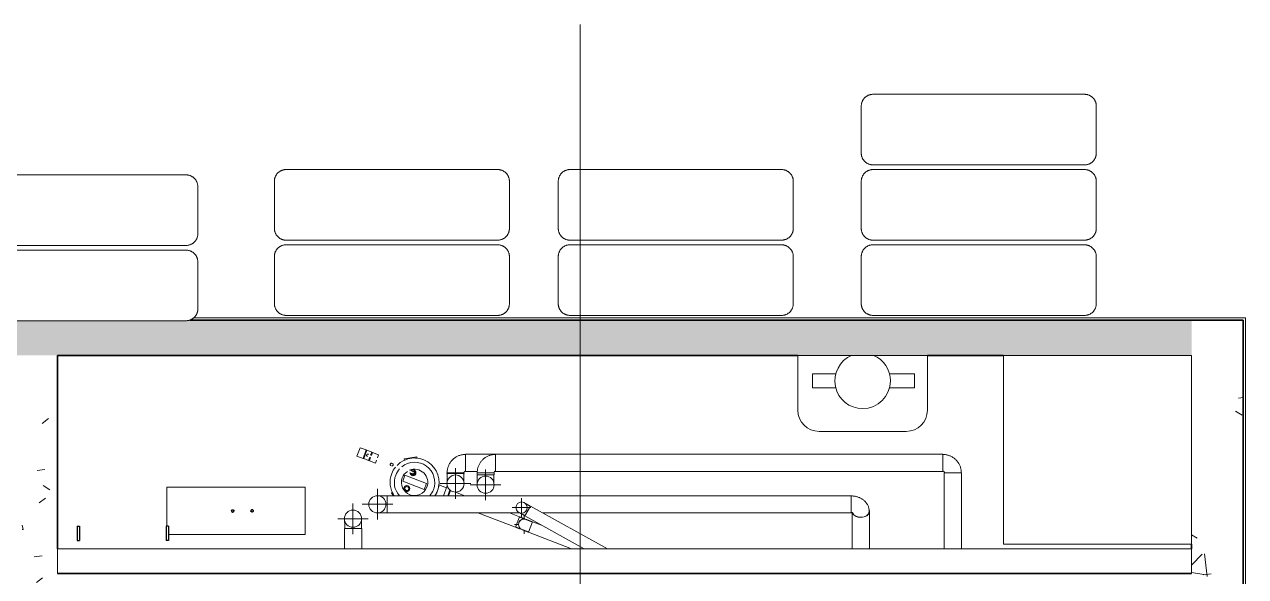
# Model space of a CAD drawing. Header units: metres. Extents: x -3 to 175, y -5 to 18.
# Drawn here: x 43.63 to 48.83, y 12.21 to 14.56 of the extents above; entities that cross this region are included whole.
import ezdxf

# ---------------------------------------------------------------- set-up
doc = ezdxf.new("R2010")
doc.units = ezdxf.units.M
for name, color, linetype, lineweight in [('A-GENM', 7, 'Continuous', 9), ('A-WALL', 7, 'Continuous', 9), ('A-WALL-PATT', 7, 'Continuous', 35), ('G-ANNO-SYMB', 7, 'Continuous', 9), ('I-WALL', 7, 'Continuous', 9), ('M-EQPM', 7, 'Continuous', 9), ('P-PIPE', 7, 'Continuous', 9), ('P-PIPE-CNTR', 7, 'Continuous', 9), ('S-COLS', 7, 'Continuous', 9)]:
    doc.layers.add(name, color=color, linetype=linetype, lineweight=lineweight)
pattern_1 = [(50, (30.7992, 0), (0.728738, -0.06376), [0.0762, -0.8382]), (355, (30.7992, 0), (-0.14097, 0.764224), [0.06096, -0.67056]), (100.451, (30.85994, -0.0053), (0.58777, 0.700469), [0.06476, -0.71236]), (46.184, (30.7992, 0.2032), (1.084314, -0.168175), [0.1143, -1.257]), (96.636, (30.8896, 0.1892), (0.94999, 0.989753), [0.09714, -1.069]), (351.184, (30.7992, 0.2032), (0.94969, 0.990147), [0.09144, -1.006]), (21, (30.9008, 0.1524), (0.606457, -0.409065), [0.0762, -0.8382]), (326, (30.9008, 0.1524), (0.247208, 0.73675), [0.06096, -0.67056]), (71.451, (30.95135, 0.1183), (0.85367, 0.327687), [0.06476, -0.71236]), (37.5, (30.7992, 0), (0.0123552, 0.3382243), [0.03353, -0.6289, 0.03353, -0.64719, -0.6731]), (37.5, (30.7992, 0), (0.0123552, 0.3382243), [-1.343, 0.03353, -0.63957]), (7.5, (30.7992, 0), (0.2672815, 0.4007255), [0.03353, -0.35458, 0.03353, -0.61366, -0.25654]), (7.5, (30.7992, 0), (0.2672815, 0.4007255), [-1.035, 0.03353, -0.22301]), (327.5, (30.57264, 0), (0.5423632, -0.0229212), [0.03353, -0.22047, 0.03353, -0.75895, -1.052]), (327.5, (30.57264, 0), (0.5423632, -0.0229212), [-1.046, 0.03353, -1.018]), (317.5, (30.47104, 0), (0.592516, 0.101701), [0.03353, -0.29667, 0.03353, -0.49276, -0.74676]), (317.5, (30.47104, 0), (0.592516, 0.101701), [-0.85649, 0.03353, -0.71323])]

# ---------------------------------------------------------------- blocks, each defined once
blk = doc.blocks.new('M_RVR_Neumatico - M_RVR_Neumatico-2622534-N-Estancos')
at = {"layer": 'A-GENM'}
for p, q in [((-0.5, 0.1), (-0.5, -0.1)), ((0.5, -0.1), (0.5, 0.1))]:
    blk.add_line(p, q, dxfattribs=at)
at = {"layer": 'A-GENM', "flags": 128}
for points in [[(-0.5, 0.1), (-0.5, 0.102), (-0.4998, 0.104), (-0.4996, 0.106), (-0.4994, 0.108), (-0.499, 0.1099), (-0.4986, 0.1119), (-0.4981, 0.1138), (-0.4975, 0.1157), (-0.4968, 0.1176), (-0.4961, 0.1195), (-0.4952, 0.1213), (-0.4943, 0.1231), (-0.4934, 0.1248), (-0.4924, 0.1266), (-0.4913, 0.1282), (-0.4901, 0.1299), (-0.4889, 0.1314), (-0.4876, 0.133), (-0.4862, 0.1344), (-0.4848, 0.1359), (-0.4834, 0.1372), (-0.4819, 0.1385), (-0.4803, 0.1398), (-0.4787, 0.141), (-0.477, 0.1421), (-0.4753, 0.1431), (-0.4736, 0.1441), (-0.4718, 0.145), (-0.47, 0.1458), (-0.4681, 0.1466), (-0.4662, 0.1473), (-0.4643, 0.1479), (-0.4624, 0.1484), (-0.4605, 0.1489), (-0.4585, 0.1493), (-0.4565, 0.1496), (-0.4545, 0.1498), (-0.4525, 0.1499), (-0.4505, 0.15), (-0.45, 0.15)], [(-0.45, 0.15), (-0.4496, 0.15), (-0.4486, 0.15), (-0.4468, 0.15), (-0.4443, 0.15), (-0.441, 0.15)], [(0.45, 0.15), (0.4496, 0.15), (0.4486, 0.15), (0.4468, 0.15), (0.4443, 0.15), (0.441, 0.15), (0.4371, 0.15), (0.4325, 0.15), (0.4272, 0.15), (0.4212, 0.15), (0.4145, 0.15), (0.4071, 0.15), (0.3991, 0.15), (0.3905, 0.15), (0.3813, 0.15), (0.3714, 0.15), (0.3609, 0.15), (0.3499, 0.15), (0.3383, 0.15), (0.3262, 0.15), (0.3135, 0.15), (0.3004, 0.15), (0.2867, 0.15), (0.2726, 0.15), (0.2581, 0.15), (0.2431, 0.15), (0.2278, 0.15), (0.2121, 0.15), (0.1961, 0.15), (0.1797, 0.15), (0.1631, 0.15), (0.1462, 0.15), (0.129, 0.15), (0.1117, 0.15), (0.0942, 0.15), (0.0765, 0.15), (0.0587, 0.15), (0.0408, 0.15), (0.0228, 0.15), (0.0049, 0.15), (-0.0131, 0.15), (-0.0311, 0.15), (-0.049, 0.15), (-0.0669, 0.15), (-0.0846, 0.15), (-0.1022, 0.15), (-0.1197, 0.15), (-0.1369, 0.15), (-0.154, 0.15), (-0.1708, 0.15), (-0.1873, 0.15), (-0.2035, 0.15), (-0.2194, 0.15), (-0.2349, 0.15), (-0.2501, 0.15), (-0.2648, 0.15), (-0.2792, 0.15), (-0.2931, 0.15), (-0.3065, 0.15), (-0.3194, 0.15), (-0.3318, 0.15), (-0.3437, 0.15), (-0.3551, 0.15), (-0.3658, 0.15), (-0.376, 0.15), (-0.3856, 0.15), (-0.3946, 0.15), (-0.4029, 0.15), (-0.4106, 0.15), (-0.4176, 0.15), (-0.424, 0.15), (-0.4297, 0.15), (-0.4347, 0.15), (-0.439, 0.15), (-0.4426, 0.15), (-0.4455, 0.15), (-0.4477, 0.15), (-0.4491, 0.15), (-0.4499, 0.15), (-0.45, 0.15)], [(0.4406, 0.15), (0.4426, 0.15), (0.4455, 0.15), (0.4477, 0.15), (0.4491, 0.15), (0.4499, 0.15), (0.45, 0.15)], [(0.45, 0.15), (0.452, 0.15), (0.454, 0.1498), (0.456, 0.1496), (0.458, 0.1494), (0.4599, 0.149), (0.4619, 0.1486), (0.4638, 0.1481), (0.4657, 0.1475), (0.4676, 0.1468), (0.4695, 0.1461), (0.4713, 0.1452), (0.4731, 0.1443), (0.4748, 0.1434), (0.4766, 0.1424), (0.4782, 0.1413), (0.4799, 0.1401), (0.4814, 0.1389), (0.483, 0.1376), (0.4844, 0.1362), (0.4859, 0.1348), (0.4872, 0.1334), (0.4885, 0.1319), (0.4898, 0.1303), (0.491, 0.1287), (0.4921, 0.127), (0.4931, 0.1253), (0.4941, 0.1236), (0.495, 0.1218), (0.4958, 0.12), (0.4966, 0.1181), (0.4973, 0.1162), (0.4979, 0.1143), (0.4984, 0.1124), (0.4989, 0.1105), (0.4993, 0.1085), (0.4996, 0.1065), (0.4998, 0.1045), (0.4999, 0.1025), (0.5, 0.1005), (0.5, 0.1)], [(-0.45, -0.15), (-0.452, -0.15), (-0.454, -0.1498), (-0.456, -0.1496), (-0.458, -0.1494), (-0.4599, -0.149), (-0.4619, -0.1486), (-0.4638, -0.1481), (-0.4657, -0.1475), (-0.4676, -0.1468), (-0.4695, -0.1461), (-0.4713, -0.1452), (-0.4731, -0.1443), (-0.4748, -0.1434), (-0.4766, -0.1424), (-0.4782, -0.1413), (-0.4799, -0.1401), (-0.4814, -0.1389), (-0.483, -0.1376), (-0.4844, -0.1362), (-0.4859, -0.1348), (-0.4872, -0.1334), (-0.4885, -0.1319), (-0.4898, -0.1303), (-0.491, -0.1287), (-0.4921, -0.127), (-0.4931, -0.1253), (-0.4941, -0.1236), (-0.495, -0.1218), (-0.4958, -0.12), (-0.4966, -0.1181), (-0.4973, -0.1162), (-0.4979, -0.1143), (-0.4984, -0.1124), (-0.4989, -0.1105), (-0.4993, -0.1085), (-0.4996, -0.1065), (-0.4998, -0.1045), (-0.4999, -0.1025), (-0.5, -0.1005), (-0.5, -0.1)], [(0.5, -0.1), (0.5, -0.102), (0.4998, -0.104), (0.4996, -0.106), (0.4994, -0.108), (0.499, -0.1099), (0.4986, -0.1119), (0.4981, -0.1138), (0.4975, -0.1157), (0.4968, -0.1176), (0.4961, -0.1195), (0.4952, -0.1213), (0.4943, -0.1231), (0.4934, -0.1248), (0.4924, -0.1266), (0.4913, -0.1282), (0.4901, -0.1299), (0.4889, -0.1314), (0.4876, -0.133), (0.4862, -0.1344), (0.4848, -0.1359), (0.4834, -0.1372), (0.4819, -0.1385), (0.4803, -0.1398), (0.4787, -0.141), (0.477, -0.1421), (0.4753, -0.1431), (0.4736, -0.1441), (0.4718, -0.145), (0.47, -0.1458), (0.4681, -0.1466), (0.4662, -0.1473), (0.4643, -0.1479), (0.4624, -0.1484), (0.4605, -0.1489), (0.4585, -0.1493), (0.4565, -0.1496), (0.4545, -0.1498), (0.4525, -0.1499), (0.4505, -0.15), (0.45, -0.15)], [(-0.441, -0.15), (-0.4426, -0.15), (-0.4455, -0.15), (-0.4477, -0.15), (-0.4491, -0.15), (-0.4499, -0.15), (-0.45, -0.15)], [(-0.45, -0.15), (-0.4496, -0.15), (-0.4486, -0.15), (-0.4468, -0.15), (-0.4443, -0.15), (-0.441, -0.15), (-0.4371, -0.15), (-0.4325, -0.15), (-0.4272, -0.15), (-0.4212, -0.15), (-0.4145, -0.15), (-0.4071, -0.15), (-0.3991, -0.15), (-0.3905, -0.15), (-0.3813, -0.15), (-0.3714, -0.15), (-0.3609, -0.15), (-0.3499, -0.15), (-0.3383, -0.15), (-0.3262, -0.15), (-0.3135, -0.15), (-0.3004, -0.15), (-0.2867, -0.15), (-0.2726, -0.15), (-0.2581, -0.15), (-0.2431, -0.15), (-0.2278, -0.15), (-0.2121, -0.15), (-0.1961, -0.15), (-0.1797, -0.15), (-0.1631, -0.15), (-0.1462, -0.15), (-0.129, -0.15), (-0.1117, -0.15), (-0.0942, -0.15), (-0.0765, -0.15), (-0.0587, -0.15), (-0.0408, -0.15), (-0.0228, -0.15), (-0.0049, -0.15), (0.0131, -0.15), (0.0311, -0.15), (0.049, -0.15), (0.0669, -0.15), (0.0846, -0.15), (0.1022, -0.15), (0.1197, -0.15), (0.1369, -0.15), (0.154, -0.15), (0.1708, -0.15), (0.1873, -0.15), (0.2035, -0.15), (0.2194, -0.15), (0.2349, -0.15), (0.2501, -0.15), (0.2648, -0.15), (0.2792, -0.15), (0.2931, -0.15), (0.3065, -0.15), (0.3194, -0.15), (0.3318, -0.15), (0.3437, -0.15), (0.3551, -0.15), (0.3658, -0.15), (0.376, -0.15), (0.3856, -0.15), (0.3946, -0.15), (0.4029, -0.15), (0.4106, -0.15), (0.4176, -0.15), (0.424, -0.15), (0.4297, -0.15), (0.4347, -0.15), (0.439, -0.15), (0.4426, -0.15), (0.4455, -0.15), (0.4477, -0.15), (0.4491, -0.15), (0.4499, -0.15), (0.45, -0.15)], [(0.45, -0.15), (0.4496, -0.15), (0.4486, -0.15), (0.4468, -0.15), (0.4443, -0.15), (0.441, -0.15)]]:
    blk.add_lwpolyline(points, dxfattribs=at)
blk = doc.blocks.new('M_RVR_Neumatico - M_RVR_Neumatico-V3-N-Estancos')
at = {"layer": 'A-GENM'}
for p, q in [((-0.5, 0.1), (-0.5, -0.1)), ((0.5, -0.1), (0.5, 0.1))]:
    blk.add_line(p, q, dxfattribs=at)
at = {"layer": 'A-GENM', "flags": 128}
for points in [[(-0.5, 0.1), (-0.5, 0.102), (-0.4998, 0.104), (-0.4996, 0.106), (-0.4994, 0.108), (-0.499, 0.1099), (-0.4986, 0.1119), (-0.4981, 0.1138), (-0.4975, 0.1157), (-0.4968, 0.1176), (-0.4961, 0.1195), (-0.4952, 0.1213), (-0.4943, 0.1231), (-0.4934, 0.1248), (-0.4924, 0.1266), (-0.4913, 0.1282), (-0.4901, 0.1299), (-0.4889, 0.1314), (-0.4876, 0.133), (-0.4862, 0.1344), (-0.4848, 0.1359), (-0.4834, 0.1372), (-0.4819, 0.1385), (-0.4803, 0.1398), (-0.4787, 0.141), (-0.477, 0.1421), (-0.4753, 0.1431), (-0.4736, 0.1441), (-0.4718, 0.145), (-0.47, 0.1458), (-0.4681, 0.1466), (-0.4662, 0.1473), (-0.4643, 0.1479), (-0.4624, 0.1484), (-0.4605, 0.1489), (-0.4585, 0.1493), (-0.4565, 0.1496), (-0.4545, 0.1498), (-0.4525, 0.1499), (-0.4505, 0.15), (-0.45, 0.15)], [(-0.45, 0.15), (-0.4496, 0.15), (-0.4486, 0.15), (-0.4468, 0.15), (-0.4443, 0.15), (-0.441, 0.15)], [(0.45, 0.15), (0.4496, 0.15), (0.4486, 0.15), (0.4468, 0.15), (0.4443, 0.15), (0.441, 0.15), (0.4371, 0.15), (0.4325, 0.15), (0.4272, 0.15), (0.4212, 0.15), (0.4145, 0.15), (0.4071, 0.15), (0.3991, 0.15), (0.3905, 0.15), (0.3813, 0.15), (0.3714, 0.15), (0.3609, 0.15), (0.3499, 0.15), (0.3383, 0.15), (0.3262, 0.15), (0.3135, 0.15), (0.3004, 0.15), (0.2867, 0.15), (0.2726, 0.15), (0.2581, 0.15), (0.2431, 0.15), (0.2278, 0.15), (0.2121, 0.15), (0.1961, 0.15), (0.1797, 0.15), (0.1631, 0.15), (0.1462, 0.15), (0.129, 0.15), (0.1117, 0.15), (0.0942, 0.15), (0.0765, 0.15), (0.0587, 0.15), (0.0408, 0.15), (0.0228, 0.15), (0.0049, 0.15), (-0.0131, 0.15), (-0.0311, 0.15), (-0.049, 0.15), (-0.0669, 0.15), (-0.0846, 0.15), (-0.1022, 0.15), (-0.1197, 0.15), (-0.1369, 0.15), (-0.154, 0.15), (-0.1708, 0.15), (-0.1873, 0.15), (-0.2035, 0.15), (-0.2194, 0.15), (-0.2349, 0.15), (-0.2501, 0.15), (-0.2648, 0.15), (-0.2792, 0.15), (-0.2931, 0.15), (-0.3065, 0.15), (-0.3194, 0.15), (-0.3318, 0.15), (-0.3437, 0.15), (-0.3551, 0.15), (-0.3658, 0.15), (-0.376, 0.15), (-0.3856, 0.15), (-0.3946, 0.15), (-0.4029, 0.15), (-0.4106, 0.15), (-0.4176, 0.15), (-0.424, 0.15), (-0.4297, 0.15), (-0.4347, 0.15), (-0.439, 0.15), (-0.4426, 0.15), (-0.4455, 0.15), (-0.4477, 0.15), (-0.4491, 0.15), (-0.4499, 0.15), (-0.45, 0.15)], [(0.4408, 0.15), (0.4426, 0.15), (0.4455, 0.15), (0.4477, 0.15), (0.4491, 0.15), (0.4499, 0.15), (0.45, 0.15)], [(0.45, 0.15), (0.452, 0.15), (0.454, 0.1498), (0.456, 0.1496), (0.458, 0.1494), (0.4599, 0.149), (0.4619, 0.1486), (0.4638, 0.1481), (0.4657, 0.1475), (0.4676, 0.1468), (0.4695, 0.1461), (0.4713, 0.1452), (0.4731, 0.1443), (0.4748, 0.1434), (0.4766, 0.1424), (0.4782, 0.1413), (0.4799, 0.1401), (0.4814, 0.1389), (0.483, 0.1376), (0.4844, 0.1362), (0.4859, 0.1348), (0.4872, 0.1334), (0.4885, 0.1319), (0.4898, 0.1303), (0.491, 0.1287), (0.4921, 0.127), (0.4931, 0.1253), (0.4941, 0.1236), (0.495, 0.1218), (0.4958, 0.12), (0.4966, 0.1181), (0.4973, 0.1162), (0.4979, 0.1143), (0.4984, 0.1124), (0.4989, 0.1105), (0.4993, 0.1085), (0.4996, 0.1065), (0.4998, 0.1045), (0.4999, 0.1025), (0.5, 0.1005), (0.5, 0.1)], [(-0.45, -0.15), (-0.452, -0.15), (-0.454, -0.1498), (-0.456, -0.1496), (-0.458, -0.1494), (-0.4599, -0.149), (-0.4619, -0.1486), (-0.4638, -0.1481), (-0.4657, -0.1475), (-0.4676, -0.1468), (-0.4695, -0.1461), (-0.4713, -0.1452), (-0.4731, -0.1443), (-0.4748, -0.1434), (-0.4766, -0.1424), (-0.4782, -0.1413), (-0.4799, -0.1401), (-0.4814, -0.1389), (-0.483, -0.1376), (-0.4844, -0.1362), (-0.4859, -0.1348), (-0.4872, -0.1334), (-0.4885, -0.1319), (-0.4898, -0.1303), (-0.491, -0.1287), (-0.4921, -0.127), (-0.4931, -0.1253), (-0.4941, -0.1236), (-0.495, -0.1218), (-0.4958, -0.12), (-0.4966, -0.1181), (-0.4973, -0.1162), (-0.4979, -0.1143), (-0.4984, -0.1124), (-0.4989, -0.1105), (-0.4993, -0.1085), (-0.4996, -0.1065), (-0.4998, -0.1045), (-0.4999, -0.1025), (-0.5, -0.1005), (-0.5, -0.1)], [(0.5, -0.1), (0.5, -0.102), (0.4998, -0.104), (0.4996, -0.106), (0.4994, -0.108), (0.499, -0.1099), (0.4986, -0.1119), (0.4981, -0.1138), (0.4975, -0.1157), (0.4968, -0.1176), (0.4961, -0.1195), (0.4952, -0.1213), (0.4943, -0.1231), (0.4934, -0.1248), (0.4924, -0.1266), (0.4913, -0.1282), (0.4901, -0.1299), (0.4889, -0.1314), (0.4876, -0.133), (0.4862, -0.1344), (0.4848, -0.1359), (0.4834, -0.1372), (0.4819, -0.1385), (0.4803, -0.1398), (0.4787, -0.141), (0.477, -0.1421), (0.4753, -0.1431), (0.4736, -0.1441), (0.4718, -0.145), (0.47, -0.1458), (0.4681, -0.1466), (0.4662, -0.1473), (0.4643, -0.1479), (0.4624, -0.1484), (0.4605, -0.1489), (0.4585, -0.1493), (0.4565, -0.1496), (0.4545, -0.1498), (0.4525, -0.1499), (0.4505, -0.15), (0.45, -0.15)], [(-0.441, -0.15), (-0.4426, -0.15), (-0.4455, -0.15), (-0.4477, -0.15), (-0.4491, -0.15), (-0.4499, -0.15), (-0.45, -0.15)], [(-0.45, -0.15), (-0.4496, -0.15), (-0.4486, -0.15), (-0.4468, -0.15), (-0.4443, -0.15), (-0.441, -0.15), (-0.4371, -0.15), (-0.4325, -0.15), (-0.4272, -0.15), (-0.4212, -0.15), (-0.4145, -0.15), (-0.4071, -0.15), (-0.3991, -0.15), (-0.3905, -0.15), (-0.3813, -0.15), (-0.3714, -0.15), (-0.3609, -0.15), (-0.3499, -0.15), (-0.3383, -0.15), (-0.3262, -0.15), (-0.3135, -0.15), (-0.3004, -0.15), (-0.2867, -0.15), (-0.2726, -0.15), (-0.2581, -0.15), (-0.2431, -0.15), (-0.2278, -0.15), (-0.2121, -0.15), (-0.1961, -0.15), (-0.1797, -0.15), (-0.1631, -0.15), (-0.1462, -0.15), (-0.129, -0.15), (-0.1117, -0.15), (-0.0942, -0.15), (-0.0765, -0.15), (-0.0587, -0.15), (-0.0408, -0.15), (-0.0228, -0.15), (-0.0049, -0.15), (0.0131, -0.15), (0.0311, -0.15), (0.049, -0.15), (0.0669, -0.15), (0.0846, -0.15), (0.1022, -0.15), (0.1197, -0.15), (0.1369, -0.15), (0.154, -0.15), (0.1708, -0.15), (0.1873, -0.15), (0.2035, -0.15), (0.2194, -0.15), (0.2349, -0.15), (0.2501, -0.15), (0.2648, -0.15), (0.2792, -0.15), (0.2931, -0.15), (0.3065, -0.15), (0.3194, -0.15), (0.3318, -0.15), (0.3437, -0.15), (0.3551, -0.15), (0.3658, -0.15), (0.376, -0.15), (0.3856, -0.15), (0.3946, -0.15), (0.4029, -0.15), (0.4106, -0.15), (0.4176, -0.15), (0.424, -0.15), (0.4297, -0.15), (0.4347, -0.15), (0.439, -0.15), (0.4426, -0.15), (0.4455, -0.15), (0.4477, -0.15), (0.4491, -0.15), (0.4499, -0.15), (0.45, -0.15)], [(0.45, -0.15), (0.4496, -0.15), (0.4486, -0.15), (0.4468, -0.15), (0.4443, -0.15), (0.441, -0.15), (0.4408, -0.15)]]:
    blk.add_lwpolyline(points, dxfattribs=at)
blk = doc.blocks.new('M_Escalera Marinera Exterior - M_Escalera Marinera Exterior-2699892-N-Estancos')
at = {"layer": 'A-GENM', "lineweight": 25}
for p, q in [((-0.1943, 0.03), (-0.1843, 0.03)), ((-0.1943, 0.03), (-0.1943, -0.03)), ((-0.1843, 0.03), (-0.1843, -0.03)), ((0.1943, 0.03), (0.1843, 0.03)), ((0.1843, 0.03), (0.1843, -0.03)), ((0.1943, 0.03), (0.1943, -0.03)), ((-0.1943, -0.03), (-0.1843, -0.03)), ((0.1943, -0.03), (0.1843, -0.03))]:
    blk.add_line(p, q, dxfattribs=at)
blk = doc.blocks.new('M_Miscelaneo 1 - M_Miscelaneo 1-V6-N-Estancos')
at = {"layer": 'A-GENM'}
for p, q in [((0.4141, 0.1), (-0.168, 0.1)), ((-0.168, 0.1), (-0.168, -0.1)), ((0.4213, -0.1), (0.4213, 0.0654)), ((-0.168, -0.1), (0.4213, -0.1))]:
    blk.add_line(p, q, dxfattribs=at)
at = {"layer": 'A-GENM', "flags": 128}
for points in [[(0.058, 0.005), (0.0577, 0.005), (0.0575, 0.005), (0.0573, 0.005), (0.0572, 0.005), (0.0571, 0.005)], [(0.1414, 0.005), (0.1414, 0.005), (0.1413, 0.005), (0.1411, 0.005), (0.1409, 0.005), (0.1406, 0.005), (0.1405, 0.005)], [(0.0571, -0.005), (0.0572, -0.005), (0.0573, -0.005), (0.0574, -0.005), (0.0577, -0.005), (0.058, -0.005), (0.058, -0.005)], [(0.1405, -0.005), (0.1408, -0.005), (0.1411, -0.005), (0.1413, -0.005), (0.1414, -0.005), (0.1414, -0.005)]]:
    blk.add_lwpolyline(points, dxfattribs=at)
at = {"layer": 'A-GENM'}
for centre, start, end in [((0.0571, 0), 135, 180), ((0.0571, 0), 180, 210), ((0.0571, 0), 90, 120), ((0.1414, 0), 60, 90), ((0.1414, 0), 315, 0), ((0.1414, 0), 0, 30), ((0.0571, 0), 240, 270), ((0.1414, 0), 270, 300)]:
    blk.add_arc(centre, 0.005, start, end, dxfattribs=at)
at = {"layer": 'A-GENM', "lineweight": 25}
for points, knots in [([(0.0529, 0), (0.0529, 0.0008), (0.0532, 0.0018), (0.054, 0.0031), (0.0547, 0.0039), (0.0557, 0.0045), (0.0571, 0.005), (0.0588, 0.0051), (0.0603, 0.0045), (0.0613, 0.0039), (0.0619, 0.0032), (0.0624, 0.0025), (0.0628, 0.0017), (0.0631, 0.0009), (0.0631, 0.0003), (0.0631, 0)], [-1, -1, -1, -1, -0.861111, -0.791667, -0.722222, -0.652778, -0.583333, -0.444444, -0.333333, -0.277778, -0.222222, -0.166667, -0.111111, -0.055556, 0, 0, 0, 0]), ([(0.0529, 0), (0.0529, -0.0003), (0.053, -0.0009), (0.0532, -0.0017), (0.0536, -0.0025), (0.0541, -0.0033), (0.0547, -0.0039), (0.0555, -0.0044), (0.0563, -0.0047), (0.0572, -0.005), (0.0582, -0.005), (0.0593, -0.0049), (0.0604, -0.0045), (0.0613, -0.0039), (0.0621, -0.0031), (0.0629, -0.0018), (0.0631, -0.0008), (0.0631, 0)], [0, 0, 0, 0, 0.055556, 0.111111, 0.166667, 0.222222, 0.277778, 0.333333, 0.388889, 0.444444, 0.513889, 0.583333, 0.652778, 0.722222, 0.791667, 0.861111, 1, 1, 1, 1]), ([(0.1456, 0), (0.1456, 0.0003), (0.1456, 0.0009), (0.1453, 0.0017), (0.145, 0.0025), (0.1444, 0.0033), (0.1438, 0.0039), (0.1431, 0.0044), (0.1423, 0.0047), (0.1413, 0.005), (0.1403, 0.005), (0.1392, 0.0049), (0.1382, 0.0045), (0.1372, 0.0039), (0.1365, 0.0031), (0.1357, 0.0018), (0.1354, 0.0008), (0.1354, 0)], [0, 0, 0, 0, 0.055556, 0.111111, 0.166667, 0.222222, 0.277778, 0.333333, 0.388889, 0.444444, 0.513889, 0.583333, 0.652778, 0.722222, 0.791667, 0.861111, 1, 1, 1, 1]), ([(0.1456, 0), (0.1456, -0.0008), (0.1454, -0.0018), (0.1446, -0.0031), (0.1438, -0.0039), (0.1429, -0.0045), (0.1415, -0.005), (0.1398, -0.0051), (0.1382, -0.0045), (0.1373, -0.0039), (0.1366, -0.0032), (0.1361, -0.0025), (0.1357, -0.0017), (0.1355, -0.0009), (0.1354, -0.0003), (0.1354, 0)], [-1, -1, -1, -1, -0.861111, -0.791667, -0.722222, -0.652778, -0.583333, -0.444444, -0.333333, -0.277778, -0.222222, -0.166667, -0.111111, -0.055556, 0, 0, 0, 0])]:
    blk.add_open_spline(points, degree=3, knots=knots, dxfattribs=at)
blk = doc.blocks.new('Bolardo - Bolardo-V10-N-Estancos')
at = {"layer": 'A-GENM'}
for p, q in [((-0.0507, 0.1051), (-0.2793, 0.1051)), ((-0.2793, 0.1051), (-0.2793, -0.1278)), ((-0.0507, 0.1051), (0.043, 0.1051)), ((0.043, 0.1051), (0.2717, 0.1051)), ((0.2717, 0.1051), (0.2717, -0.1278)), ((-0.1179, 0.0268), (-0.2169, 0.0268)), ((-0.2169, -0.0332), (-0.2169, 0.0268)), ((0.2173, 0.0268), (0.1098, 0.0268)), ((0.2173, 0.0268), (0.2173, -0.0332)), ((-0.2169, -0.0332), (-0.1167, -0.0332)), ((0.1094, -0.0332), (0.2173, -0.0332)), ((0.1817, -0.2178), (-0.1893, -0.2178))]:
    blk.add_line(p, q, dxfattribs=at)
for centre, radius, start, end in [((-0.0038, -0.0032), 0.118, 113.3877, 270), ((-0.0038, -0.0032), 0.118, 0, 66.6123), ((-0.0038, -0.0032), 0.118, 270, 0), ((-0.1893, -0.1278), 0.09, 180, 270), ((0.1817, -0.1278), 0.09, 270, 0)]:
    blk.add_arc(centre, radius, start, end, dxfattribs=at)
blk = doc.blocks.new('M_RVR_Codo material - CO - Codo-V39-N-Estancos')
at = {"layer": 'P-PIPE', "flags": 128}
for points in [[(16.4272, 12.4886), (16.4271, 12.4918), (16.4269, 12.495), (16.4264, 12.4981), (16.4259, 12.5012), (16.4251, 12.5042), (16.4242, 12.5072), (16.4232, 12.5101), (16.422, 12.513), (16.4207, 12.5158), (16.4192, 12.5184), (16.4177, 12.521), (16.416, 12.5235), (16.4142, 12.5259), (16.4124, 12.5282), (16.4104, 12.5304), (16.4084, 12.5326), (16.4063, 12.5346), (16.4041, 12.5365), (16.4019, 12.5383), (16.3996, 12.54), (16.3973, 12.5416), (16.3949, 12.5431), (16.3925, 12.5446), (16.3901, 12.5459), (16.3876, 12.5471), (16.385, 12.5483), (16.3825, 12.5494), (16.3799, 12.5503), (16.3772, 12.5512), (16.3746, 12.552), (16.3719, 12.5528), (16.3693, 12.5534), (16.3666, 12.554), (16.3639, 12.5544), (16.3611, 12.5548), (16.3584, 12.5551), (16.3557, 12.5554), (16.3529, 12.5555), (16.3502, 12.5556), (16.3495, 12.5556)], [(16.3495, 12.4842), (16.3501, 12.4842), (16.3507, 12.4841), (16.3513, 12.4841), (16.3519, 12.484), (16.3525, 12.4839), (16.3531, 12.4839), (16.3536, 12.4837), (16.3541, 12.4836), (16.3547, 12.4835), (16.3551, 12.4833), (16.3556, 12.4832), (16.356, 12.483), (16.3564, 12.4829), (16.3567, 12.4827), (16.357, 12.4826), (16.3573, 12.4825), (16.3575, 12.4823), (16.3577, 12.4822), (16.3578, 12.4821), (16.3579, 12.482), (16.358, 12.482), (16.358, 12.482)]]:
    blk.add_lwpolyline(points, dxfattribs=at)
at = {"layer": 'P-PIPE'}
for start_param, end_param in [(3.403392, 4.712389), (4.712389, 6.283185), (0, 0.318498)]:
    blk.add_ellipse((16.3915, 12.4886), major_axis=(0.0357, 0), ratio=0.669131, start_param=start_param, end_param=end_param, dxfattribs=at)
blk = doc.blocks.new('M_RVR_Codo material - CO - Codo-V40-N-Estancos')
at = {"layer": 'P-PIPE', "flags": 128}
for points in [[(14.3418, 12.5556), (14.3428, 12.5556), (14.3439, 12.5556), (14.3449, 12.5556), (14.3461, 12.5556), (14.3473, 12.5556), (14.3485, 12.5556), (14.3498, 12.5556), (14.3511, 12.5556), (14.3524, 12.5556), (14.3538, 12.5556), (14.3553, 12.5556), (14.3567, 12.5556), (14.3582, 12.5556), (14.3598, 12.5556), (14.3613, 12.5556), (14.3629, 12.5556), (14.3645, 12.5556), (14.3661, 12.5556), (14.3678, 12.5556), (14.3694, 12.5556), (14.3711, 12.5556), (14.3727, 12.5556), (14.3744, 12.5556), (14.3761, 12.5556), (14.3766, 12.5556)], [(14.3766, 12.4842), (14.3749, 12.4842), (14.3732, 12.4842), (14.3715, 12.4842), (14.3699, 12.4842), (14.3682, 12.4842), (14.3666, 12.4842), (14.3649, 12.4842), (14.3633, 12.4842), (14.3617, 12.4842), (14.3602, 12.4842), (14.3586, 12.4842), (14.3571, 12.4842), (14.3557, 12.4842), (14.3542, 12.4842), (14.3528, 12.4842), (14.3514, 12.4842), (14.3501, 12.4842), (14.3488, 12.4842), (14.3476, 12.4842), (14.3464, 12.4842), (14.3452, 12.4842), (14.3441, 12.4842), (14.3431, 12.4842), (14.3421, 12.4842)]]:
    blk.add_lwpolyline(points, dxfattribs=at)
blk = doc.blocks.new('M_RVR_Codo material - CO - Codo-V43-N-Estancos')
at = {"layer": 'P-PIPE', "flags": 128}
for points in [[(-0.0357, 0.042), (-0.0357, 0.0418), (-0.0357, 0.0415), (-0.0357, 0.0413), (-0.0358, 0.041), (-0.0358, 0.0408), (-0.0359, 0.0405), (-0.0359, 0.0403), (-0.036, 0.0401), (-0.0361, 0.0398), (-0.0362, 0.0396), (-0.0363, 0.0393), (-0.0364, 0.0391), (-0.0365, 0.0389), (-0.0367, 0.0387), (-0.0368, 0.0385), (-0.037, 0.0383), (-0.0371, 0.0381), (-0.0373, 0.0379), (-0.0374, 0.0377), (-0.0376, 0.0375), (-0.0378, 0.0373), (-0.038, 0.0372), (-0.0382, 0.037), (-0.0384, 0.0368), (-0.0386, 0.0367), (-0.0388, 0.0366), (-0.0391, 0.0364), (-0.0393, 0.0363), (-0.0395, 0.0362), (-0.0397, 0.0361), (-0.04, 0.036), (-0.0402, 0.036), (-0.0405, 0.0359), (-0.0407, 0.0358), (-0.041, 0.0358), (-0.0412, 0.0358), (-0.0415, 0.0357), (-0.0417, 0.0357), (-0.042, 0.0357)], [(-0.042, -0.0357), (-0.0389, -0.0356), (-0.0358, -0.0355), (-0.0327, -0.0351), (-0.0297, -0.0347), (-0.0266, -0.0342), (-0.0236, -0.0335), (-0.0206, -0.0327), (-0.0176, -0.0318), (-0.0147, -0.0307), (-0.0118, -0.0296), (-0.0089, -0.0283), (-0.0061, -0.0269), (-0.0034, -0.0254), (-0.0008, -0.0238), (0.0019, -0.0221), (0.0044, -0.0203), (0.0068, -0.0184), (0.0092, -0.0164), (0.0115, -0.0143), (0.0137, -0.0121), (0.0158, -0.0098), (0.0179, -0.0075), (0.0198, -0.0051), (0.0216, -0.0025), (0.0234, 0), (0.025, 0.0027), (0.0265, 0.0054), (0.0279, 0.0082), (0.0292, 0.011), (0.0302, 0.0134)], [(0.0304, 0.0139), (0.0315, 0.0168), (0.0324, 0.0198), (0.0333, 0.0228), (0.034, 0.0258), (0.0346, 0.0288), (0.035, 0.0319), (0.0354, 0.035), (0.0356, 0.0381), (0.0357, 0.0412)]]:
    blk.add_lwpolyline(points, dxfattribs=at)
blk = doc.blocks.new('M_RVR_Codo material - CO - Codo-V35-N-Estancos')
at = {"layer": 'P-PIPE', "flags": 128}
for points in [[(-0.0357, 0.042), (-0.0357, 0.0418), (-0.0357, 0.0415), (-0.0357, 0.0413), (-0.0358, 0.041), (-0.0358, 0.0408), (-0.0359, 0.0405), (-0.0359, 0.0403), (-0.036, 0.0401), (-0.0361, 0.0398), (-0.0362, 0.0396), (-0.0363, 0.0393), (-0.0364, 0.0391), (-0.0365, 0.0389), (-0.0367, 0.0387), (-0.0368, 0.0385), (-0.037, 0.0383), (-0.0371, 0.0381), (-0.0373, 0.0379), (-0.0374, 0.0377), (-0.0376, 0.0375), (-0.0378, 0.0373), (-0.038, 0.0372), (-0.0382, 0.037), (-0.0384, 0.0368), (-0.0386, 0.0367), (-0.0388, 0.0366), (-0.0391, 0.0364), (-0.0393, 0.0363), (-0.0395, 0.0362), (-0.0397, 0.0361), (-0.04, 0.036), (-0.0402, 0.036), (-0.0405, 0.0359), (-0.0407, 0.0358), (-0.041, 0.0358), (-0.0412, 0.0358), (-0.0415, 0.0357), (-0.0417, 0.0357), (-0.042, 0.0357), (-0.042, 0.0357)], [(-0.042, -0.0357), (-0.0389, -0.0356), (-0.0358, -0.0355), (-0.0327, -0.0351), (-0.0297, -0.0347), (-0.0266, -0.0342), (-0.0236, -0.0335), (-0.0206, -0.0327), (-0.0176, -0.0318), (-0.0147, -0.0307), (-0.0118, -0.0296), (-0.0089, -0.0283), (-0.0061, -0.0269), (-0.0034, -0.0254), (-0.0008, -0.0238), (0.0019, -0.0221), (0.0044, -0.0203), (0.0068, -0.0184), (0.0092, -0.0164), (0.0115, -0.0143), (0.0137, -0.0121), (0.0158, -0.0098), (0.0179, -0.0075), (0.0198, -0.0051), (0.0216, -0.0025), (0.0234, 0), (0.025, 0.0027), (0.0265, 0.0054), (0.0279, 0.0082), (0.0292, 0.011), (0.0304, 0.0139), (0.0315, 0.0168), (0.0324, 0.0198), (0.0333, 0.0228), (0.034, 0.0258), (0.0346, 0.0288), (0.035, 0.0319), (0.0354, 0.035), (0.0356, 0.0381), (0.0357, 0.0412), (0.0357, 0.042)]]:
    blk.add_lwpolyline(points, dxfattribs=at)
blk = doc.blocks.new('M_RVR_Codo material - CO - Codo-2972593-N-Estancos')
at = {"layer": 'P-PIPE', "flags": 128}
for points in [[(14.9439, 12.4147), (14.9432, 12.415), (14.9425, 12.4152), (14.9417, 12.4155), (14.9409, 12.4159), (14.9401, 12.4162), (14.9392, 12.4165), (14.9383, 12.4168), (14.9374, 12.4172), (14.9364, 12.4176), (14.9355, 12.4179), (14.9345, 12.4183), (14.9335, 12.4187), (14.9325, 12.4191), (14.9314, 12.4195), (14.9304, 12.4199), (14.9293, 12.4203), (14.9282, 12.4207), (14.9272, 12.4211), (14.9261, 12.4215), (14.925, 12.422), (14.9239, 12.4224), (14.9228, 12.4228), (14.9225, 12.4229)], [(14.9391, 12.4662), (14.9402, 12.4658), (14.9413, 12.4654), (14.9424, 12.465), (14.9435, 12.4645), (14.9446, 12.4641), (14.9457, 12.4637), (14.9467, 12.4633), (14.9478, 12.4629), (14.9488, 12.4625), (14.9498, 12.4621), (14.9509, 12.4617), (14.9518, 12.4613), (14.9528, 12.461), (14.9538, 12.4606), (14.9547, 12.4603), (14.9556, 12.4599), (14.9565, 12.4596), (14.9573, 12.4593), (14.9581, 12.4589), (14.9589, 12.4586), (14.9596, 12.4584), (14.9604, 12.4581)]]:
    blk.add_lwpolyline(points, dxfattribs=at)
blk = doc.blocks.new('M_RVR_Codo material - CO - Codo-V45-N-Estancos')
at = {"layer": 'P-PIPE', "flags": 128}
for points in [[(14.9943, 12.4451), (14.9932, 12.4455), (14.9921, 12.4459), (14.991, 12.4463), (14.9899, 12.4467), (14.9888, 12.4472), (14.9877, 12.4476), (14.9867, 12.448), (14.9856, 12.4484), (14.9846, 12.4488), (14.9835, 12.4492), (14.9825, 12.4496), (14.9815, 12.4499), (14.9806, 12.4503), (14.9796, 12.4507), (14.9787, 12.451), (14.9778, 12.4514), (14.9769, 12.4517), (14.9761, 12.452), (14.9753, 12.4524), (14.9745, 12.4527), (14.9737, 12.4529), (14.973, 12.4532), (14.9723, 12.4535), (14.9717, 12.4537), (14.9711, 12.454), (14.9705, 12.4542), (14.9699, 12.4544), (14.9694, 12.4546), (14.969, 12.4548), (14.9686, 12.4549), (14.9682, 12.4551), (14.9678, 12.4552), (14.9676, 12.4553), (14.9673, 12.4554), (14.9671, 12.4555), (14.9669, 12.4556), (14.9668, 12.4556), (14.9667, 12.4556), (14.9667, 12.4556)], [(14.9501, 12.4123), (14.9501, 12.4123), (14.9502, 12.4123), (14.9503, 12.4123), (14.9504, 12.4122), (14.9506, 12.4121), (14.9509, 12.412), (14.9511, 12.4119), (14.9515, 12.4118), (14.9518, 12.4117), (14.9522, 12.4115), (14.9527, 12.4113), (14.9532, 12.4111), (14.9537, 12.4109), (14.9543, 12.4107), (14.9549, 12.4105), (14.9555, 12.4102), (14.9562, 12.41), (14.9569, 12.4097), (14.9577, 12.4094), (14.9584, 12.4091), (14.9592, 12.4088), (14.9601, 12.4085), (14.9609, 12.4082), (14.9618, 12.4078), (14.9627, 12.4075), (14.9637, 12.4071), (14.9646, 12.4067), (14.9656, 12.4064), (14.9666, 12.406), (14.9677, 12.4056), (14.9687, 12.4052), (14.9697, 12.4048), (14.9708, 12.4044), (14.9719, 12.404), (14.973, 12.4035), (14.9741, 12.4031), (14.9751, 12.4027), (14.9762, 12.4023), (14.9774, 12.4019), (14.9776, 12.4017)]]:
    blk.add_lwpolyline(points, dxfattribs=at)
at = {"layer": 'P-PIPE'}
for start, end in [(159, 249), (69, 159), (65.1624, 69), (249, 250.6287)]:
    blk.add_arc((14.9584, 12.434), 0.0232, start, end, dxfattribs=at)
blk = doc.blocks.new('Bomba vertical - Sistema fondeo - FEKA VS GRINDER 1000 MA 220-240_50-2974253-N-Estancos')
at = {"layer": 'M-EQPM'}
for p, q in [((0.0757, 0.0779), (0.0636, 0.0848)), ((0.0732, 0.0735), (0.0685, 0.0762)), ((0.0757, 0.0778), (0.0732, 0.0735)), ((-0.155, 0.0011), (-0.155, -0.0231)), ((-0.152, -0.0239), (-0.152, 0.0022)), ((-0.135, 0.0087), (-0.135, -0.036)), ((-0.049, 0.0135), (0.049, 0.0135)), ((-0.049, -0.0135), (-0.049, 0.0135)), ((0.049, 0.0135), (0.049, -0.0135)), ((-0.135, -0.027), (-0.1004, -0.027)), ((-0.1002, -0.028), (-0.1053, -0.028)), ((-0.1002, -0.0213), (-0.1002, -0.028)), ((0.049, -0.0135), (-0.049, -0.0135)), ((0.2124, -0.017), (0.1849, -0.017)), ((0.1849, -0.0311), (0.1849, -0.017)), ((0.1849, -0.055), (0.1849, -0.0407)), ((0.2124, -0.017), (0.2159, -0.017)), ((0.2124, -0.0317), (0.2124, -0.017)), ((0.2124, -0.055), (0.2124, -0.0405)), ((0.2159, -0.017), (0.2269, -0.017)), ((0.2159, -0.017), (0.2159, -0.0316)), ((0.2159, -0.0408), (0.2159, -0.055)), ((0.2269, -0.017), (0.2379, -0.017)), ((0.2379, -0.017), (0.2414, -0.017)), ((0.2379, -0.055), (0.2379, -0.017)), ((0.2689, -0.017), (0.2414, -0.017)), ((0.2414, -0.055), (0.2414, -0.017)), ((0.2689, -0.055), (0.2689, -0.017)), ((0.0271, -0.1001), (0.0317, -0.0975)), ((0.0296, -0.1045), (0.0271, -0.1001)), ((0.0296, -0.1045), (0.0769, -0.0772)), ((0.0685, -0.0762), (0.0744, -0.0728)), ((0.0738, -0.0718), (0.0744, -0.0728)), ((0.0744, -0.0728), (0.0769, -0.0772)), ((0.1849, -0.055), (0.2124, -0.055)), ((0.2159, -0.055), (0.2124, -0.055)), ((0.2269, -0.055), (0.2159, -0.055)), ((0.2379, -0.055), (0.2269, -0.055)), ((0.2414, -0.055), (0.2379, -0.055)), ((0.2414, -0.055), (0.2689, -0.055))]:
    blk.add_line(p, q, dxfattribs=at)
at = {"layer": 'M-EQPM', "flags": 128}
for points in [[(0.1117, -0.036), (0.1117, -0.0353), (0.1119, -0.0346), (0.1121, -0.0339), (0.1124, -0.0333), (0.1129, -0.0327), (0.1134, -0.0322), (0.1139, -0.0318), (0.1145, -0.0315), (0.1152, -0.0312), (0.1159, -0.0311), (0.1166, -0.031), (0.1167, -0.031)], [(0.1117, -0.036), (0.1117, -0.0367), (0.1119, -0.0374), (0.1121, -0.0381), (0.1124, -0.0387), (0.1129, -0.0393), (0.1134, -0.0398), (0.1139, -0.0402), (0.1145, -0.0405), (0.1152, -0.0408), (0.1159, -0.0409), (0.1166, -0.041), (0.1167, -0.041)], [(0.1196, -0.031), (0.1203, -0.031), (0.121, -0.0312), (0.1216, -0.0314), (0.1222, -0.0317), (0.1233, -0.0326), (0.1238, -0.0333), (0.1242, -0.034), (0.1245, -0.035), (0.1246, -0.036)], [(0.1196, -0.041), (0.1203, -0.041), (0.121, -0.0408), (0.1216, -0.0406), (0.1222, -0.0403), (0.1233, -0.0394), (0.1238, -0.0387), (0.1242, -0.038), (0.1245, -0.037), (0.1246, -0.036)]]:
    blk.add_lwpolyline(points, dxfattribs=at)
at = {"layer": 'M-EQPM'}
for centre, radius, start, end in [((0, 0), 0.056, 360, 180), ((0, 0), 0.086, 360, 62.3486), ((0, 0), 0.104, 360, 54.2764), ((0, 0), 0.104, 167.5667, 180), ((0, 0), 0.086, 160, 180), ((0.021, 0.036), 0.0125, 360, 180), ((0.021, 0.036), 0.0125, 180, 360), ((0.021, 0.036), 0.0125, 105, 165), ((0.021, 0.036), 0.0125, 195, 225), ((0.021, 0.036), 0.00848, 360, 180), ((0.021, 0.036), 0.00848, 45, 180), ((0.021, 0.036), 0.00848, 180, 360), ((0.021, 0.036), 0.00848, 180, 360), ((0.021, 0.036), 0.0125, 240, 270), ((0.021, 0.036), 0.0125, 300, 360), ((0.021, 0.036), 0.00848, 0, 30), ((0.021, 0.036), 0.0125, 15, 45), ((0, 0), 0.104, 180, 336.8124), ((0, 0), 0.086, 180, 330.1132), ((0, 0), 0.056, 180, 313.3973), ((0.021, -0.036), 0.0125, 18.6097, 180), ((0.021, -0.036), 0.0125, 165, 180), ((0.021, -0.036), 0.0125, 180, 338.6061), ((0.021, -0.036), 0.0125, 180, 255), ((0.021, -0.036), 0.0125, 105, 164.9707), ((0.021, -0.036), 0.00854, 31.3025, 180), ((0.021, -0.036), 0.00854, 180, 327.4792), ((0.021, -0.036), 0.005, 40, 180), ((0.021, -0.036), 0.005, 180, 320), ((0.021, -0.036), 0.0125, 60, 90), ((0.021, -0.036), 0.0125, 270, 300), ((0.021, -0.036), 0.0125, 18.6097, 45), ((0.021, -0.036), 0.0125, 315, 338.6061), ((0, 0), 0.056, 324.2739, 360), ((0, 0), 0.086, 338.7731, 360), ((0, 0), 0.104, 342.5691, 360)]:
    blk.add_arc(centre, radius, start, end, dxfattribs=at)
for points, knots in [([(-0.1018, 0.0211), (-0.1021, 0.0198), (-0.1028, 0.0163), (-0.1035, 0.0105), (-0.1039, 0.0046), (-0.104, 0.0015), (-0.104, 0)], [0.4285714, 0.4285714, 0.4285714, 0.4285714, 0.5714286, 0.7857143, 0.8928571, 1, 1, 1, 1]), ([(-0.104, 0), (-0.104, -0.0021), (-0.1039, -0.0061), (-0.1032, -0.0138), (-0.1019, -0.021), (-0.1009, -0.0252), (-0.1005, -0.0267), (-0.1004, -0.027), (-0.1004, -0.027)], [0, 0, 0, 0, 0.142857, 0.285714, 0.571429, 0.785714, 0.892857, 1, 1, 1, 1])]:
    blk.add_open_spline(points, degree=3, knots=knots, dxfattribs=at)
for points in [[(0.2247, -0.0405), (0.225, -0.0407), (0.2258, -0.0409), (0.2265, -0.041), (0.2269, -0.041)], [(0.2269, -0.031), (0.2265, -0.031), (0.2261, -0.031), (0.2258, -0.0311)], [(0.2319, -0.036), (0.2319, -0.0356), (0.2318, -0.0349), (0.2314, -0.0338), (0.2308, -0.0329), (0.23, -0.0321), (0.2291, -0.0315), (0.228, -0.0311), (0.2272, -0.031), (0.2269, -0.031)], [(0.2269, -0.041), (0.2272, -0.041), (0.228, -0.0409), (0.2291, -0.0405), (0.23, -0.0399), (0.2308, -0.0391), (0.2314, -0.0382), (0.2318, -0.0371), (0.2319, -0.0364), (0.2319, -0.036)]]:
    blk.add_open_spline(points, degree=3, dxfattribs=at)
blk = doc.blocks.new('M_RVR_Codo material - CO - Codo-V46-N-Estancos')
at = {"layer": 'P-PIPE', "flags": 128}
for points in [[(14.9655, 12.5226), (14.9662, 12.5222), (14.9669, 12.5218), (14.9677, 12.5214), (14.9685, 12.5209), (14.9693, 12.5205), (14.9701, 12.52), (14.971, 12.5196), (14.9719, 12.5191), (14.9728, 12.5186), (14.9737, 12.5181), (14.9746, 12.5175), (14.9756, 12.517), (14.9766, 12.5165), (14.9775, 12.5159), (14.9785, 12.5154), (14.9795, 12.5148), (14.9806, 12.5143), (14.9816, 12.5137), (14.9826, 12.5131), (14.9836, 12.5125), (14.9847, 12.512), (14.985, 12.5118)], [(14.9625, 12.4712), (14.9614, 12.4718), (14.9604, 12.4724), (14.9594, 12.473), (14.9583, 12.4735), (14.9573, 12.4741), (14.9563, 12.4746), (14.9553, 12.4752), (14.9543, 12.4757), (14.9534, 12.4763), (14.9524, 12.4768), (14.9514, 12.4773), (14.9505, 12.4779), (14.9496, 12.4784), (14.9487, 12.4788), (14.9479, 12.4793), (14.947, 12.4798), (14.9462, 12.4802), (14.9454, 12.4807), (14.9447, 12.4811), (14.9439, 12.4815), (14.9432, 12.4819), (14.9425, 12.4823)]]:
    blk.add_lwpolyline(points, dxfattribs=at)
blk = doc.blocks.new('M_RVR_Codo material - CO - Codo-V59-N-Estancos')
at = {"layer": 'P-PIPE', "flags": 128}
for points in [[(14.1952, 12.4491), (14.1952, 12.4481), (14.1952, 12.447), (14.1952, 12.4459), (14.1952, 12.4447), (14.1952, 12.4435), (14.1953, 12.4423), (14.1953, 12.4409), (14.1953, 12.4396), (14.1953, 12.4382), (14.1953, 12.4368), (14.1953, 12.4353), (14.1953, 12.4338), (14.1953, 12.4323), (14.1953, 12.4308), (14.1953, 12.4292), (14.1953, 12.4276), (14.1953, 12.426), (14.1954, 12.4244), (14.1954, 12.4227), (14.1954, 12.4211), (14.1954, 12.4194), (14.1954, 12.4177), (14.1954, 12.4164)], [(14.2665, 12.4527), (14.2665, 12.4517), (14.2666, 12.4507), (14.2666, 12.4496), (14.2666, 12.4485), (14.2666, 12.4473), (14.2666, 12.4461), (14.2666, 12.4449), (14.2666, 12.4436), (14.2667, 12.4422), (14.2667, 12.4408), (14.2667, 12.4394), (14.2667, 12.4379), (14.2667, 12.4365), (14.2667, 12.4349), (14.2667, 12.4334), (14.2667, 12.4318), (14.2667, 12.4302), (14.2667, 12.4286), (14.2667, 12.427), (14.2668, 12.4253), (14.2668, 12.4236), (14.2668, 12.422), (14.2668, 12.4203), (14.2668, 12.4186), (14.2668, 12.4169), (14.2668, 12.4164)]]:
    blk.add_lwpolyline(points, dxfattribs=at)

msp = doc.modelspace()

# ---------------------------------------------------------------- hatches: boundary and pattern name
at = {"layer": 'A-WALL-PATT', "lineweight": 9}
h = msp.add_hatch(dxfattribs=at)
h.set_pattern_fill('FP_1', color=256, style=0, pattern_type=2)
h.set_pattern_definition(pattern_1)
h.paths.add_polyline_path([(48.5973, 13.1528), (48.5973, 13.3028), (44.3327, 13.3017), (44.3118, 13.3), (43.4122, 13.3009), (43.3947, 13.3028), (31.4822, 13.3028), (31.4822, 13.1528), (48.2507, 13.1528)])
h.paths.add_polyline_path([(31.3138, 13.1528), (31.4122, 13.1528), (31.4122, 13.3028), (30.8122, 13.3028), (30.8122, 13.1528), (31.2001, 13.1528)])
h.paths.add_polyline_path([(30.7422, 13.1528), (30.7422, 13.3028), (24.7736, 13.3028), (24.7736, 13.1528), (25.0172, 13.1528), (25.0172, 13.1627), (29.8523, 13.1627), (29.8523, 13.1528), (30.7422, 13.1528)])
h = msp.add_hatch(dxfattribs=at)
h.set_pattern_fill('FP_1', color=256, style=0, pattern_type=2)
h.set_pattern_definition(pattern_1)
h.paths.add_polyline_path([(48.8173, -0.027), (48.8173, 13.3028), (48.5973, 13.3028), (48.5973, 7.3779), (48.7073, 7.3768), (48.7073, 7.3149), (48.5973, 7.3149), (48.5973, 7.0819), (48.7073, 7.0808), (48.7073, 7.0189), (48.5973, 7.0189), (48.5973, 6.2662), (48.7073, 6.2651), (48.7073, 6.2032), (48.5973, 6.2032), (48.5973, 5.9702), (48.7073, 5.9691), (48.7073, 5.9072), (48.5973, 5.9072), (48.5973, -0.027), (48.7053, -0.027)])
h = msp.add_hatch(dxfattribs=at)
h.set_pattern_fill('FP_1', color=256, style=0, pattern_type=2)
h.set_pattern_definition(pattern_1)
h.paths.add_polyline_path([(43.7729, 0.123), (43.7729, 6.5676), (43.6229, 6.5676), (43.6229, 6.4695), (43.6261, 6.4695), (43.6261, 5.5816), (43.6229, 5.5816), (43.6229, 0.123), (43.7039, 0.123)])
h.paths.add_polyline_path([(43.7039, 6.7176), (43.7729, 6.7182), (43.7729, 6.7648), (43.6229, 6.7648), (43.6229, 6.7176)])
h.paths.add_polyline_path([(43.6229, 7.8227), (43.7729, 7.8227), (43.7729, 13.1528), (43.6229, 13.1528), (43.6229, 7.8293)])

# ---------------------------------------------------------------- linework, layer by layer
at = {"layer": 'A-WALL'}
for p, q in [((48.5973, 12.3304), (43.7729, 12.3304)), ((43.7729, 12.3304), (43.7729, 12.2254)), ((48.5973, 12.3304), (48.5973, 12.2254))]:
    msp.add_line(p, q, dxfattribs=at)
at = {"layer": 'G-ANNO-SYMB', "lineweight": 18}
msp.add_line((45.9968, 8.7693), (45.9968, 14.5589), dxfattribs=at)
at = {"layer": 'I-WALL', "lineweight": 35}
for p, q in [((44.3354, 13.3028), (48.8173, 13.3028)), ((48.8173, 13.3028), (48.8173, -0.027)), ((43.7729, 13.1528), (43.7729, 12.3304)), ((46.9225, 13.1528), (43.7729, 13.1528)), ((47.796, 13.1528), (47.4735, 13.1528)), ((48.5973, 12.3511), (48.5973, 12.3304)), ((43.7729, 12.2254), (48.5973, 12.2254))]:
    msp.add_line(p, q, dxfattribs=at)
at = {"layer": 'I-WALL'}
for p, q in [((44.3527, 13.3128), (48.8273, 13.3128)), ((48.8273, 13.3128), (48.8273, -0.037))]:
    msp.add_line(p, q, dxfattribs=at)
at = {"layer": 'P-PIPE'}
for p, q in [((45.5081, 12.7325), (45.5081, 12.6595)), ((47.54, 12.7325), (45.5081, 12.7325)), ((45.6361, 12.7325), (45.6361, 12.6595)), ((47.54, 12.6595), (47.54, 12.7325)), ((45.4296, 12.654), (45.4296, 12.6501)), ((45.5026, 12.654), (45.4296, 12.654)), ((45.4296, 12.6501), (45.5026, 12.6501)), ((45.5026, 12.6501), (45.5026, 12.654)), ((45.5081, 12.6595), (45.5594, 12.6595)), ((45.5575, 12.654), (45.5575, 12.6451)), ((45.6305, 12.654), (45.5575, 12.654)), ((45.5575, 12.6451), (45.6305, 12.6451)), ((45.6302, 12.6595), (47.54, 12.6595)), ((45.6305, 12.6451), (45.6305, 12.654)), ((47.5455, 12.654), (47.5455, 12.3304)), ((47.6185, 12.654), (47.5455, 12.654)), ((47.6185, 12.3304), (47.6185, 12.654)), ((47.1487, 12.5564), (45.1758, 12.5564)), ((45.1758, 12.5564), (45.1758, 12.4834)), ((45.5061, 12.5564), (45.4665, 12.5716)), ((47.1487, 12.4834), (47.1487, 12.5564)), ((45.1758, 12.4834), (45.7389, 12.4834)), ((45.5616, 12.4834), (45.7214, 12.4221)), ((45.7386, 12.4671), (45.6963, 12.4834)), ((45.7846, 12.5126), (45.7612, 12.4704)), ((45.7612, 12.4704), (46.0138, 12.3304)), ((46.1133, 12.3304), (45.7846, 12.5126)), ((45.8374, 12.4834), (47.1487, 12.4834)), ((47.1542, 12.4859), (47.1542, 12.3304)), ((47.2272, 12.3304), (47.2272, 12.4886)), ((45.7214, 12.4221), (45.7386, 12.4671)), ((45.7938, 12.4459), (45.7765, 12.4009)), ((45.8315, 12.4315), (45.7938, 12.4459)), ((44.9938, 12.4164), (44.9938, 12.3304)), ((45.0668, 12.4164), (44.9938, 12.4164)), ((45.0668, 12.3304), (45.0668, 12.4164)), ((45.7765, 12.4009), (45.96, 12.3304))]:
    msp.add_line(p, q, dxfattribs=at)
at = {"layer": 'P-PIPE', "color": 96, "true_color": 0x007f00}
for centre, radius, start, end in [((45.4661, 12.608), 0.0365, 0, 180), ((45.594, 12.603), 0.0365, 0, 180), ((45.4661, 12.608), 0.0365, 180, 0), ((45.594, 12.603), 0.0365, 180, 0), ((45.1337, 12.5199), 0.0365, 0, 180), ((45.7471, 12.5059), 0.0241, 0, 180), ((45.0298, 12.4585), 0.0365, 0, 180), ((45.1337, 12.5199), 0.0365, 180, 0), ((45.7471, 12.5059), 0.0241, 180, 0), ((45.0298, 12.4585), 0.0365, 180, 0), ((45.7576, 12.434), 0.0241, 172.8076, 180), ((45.7576, 12.434), 0.0241, 180, 187.6165), ((45.7576, 12.434), 0.0241, 208.5151, 237.5164), ((45.7576, 12.434), 0.0241, 128.2892, 142.6165), ((45.7576, 12.434), 0.0241, 78.3717, 108.7636), ((45.7576, 12.4461), 0.0121, 73.238, 90)]:
    msp.add_arc(centre, radius, start, end, dxfattribs=at)
at = {"layer": 'P-PIPE'}
for start_param, end_param in [(3.336889, 4.712389), (4.712389, 6.283185), (0, 0.342718)]:
    msp.add_ellipse((47.1907, 12.4886), major_axis=(0.0365, 0), ratio=0.669131, start_param=start_param, end_param=end_param, dxfattribs=at)
at = {"layer": 'P-PIPE-CNTR'}
for p, q in [((45.4661, 12.543), (45.4661, 12.673)), ((45.594, 12.538), (45.594, 12.668)), ((45.1337, 12.4549), (45.1337, 12.5849)), ((45.4011, 12.608), (45.5311, 12.608)), ((45.529, 12.603), (45.659, 12.603)), ((45.0298, 12.3935), (45.0298, 12.5235)), ((45.7471, 12.4659), (45.7471, 12.5459)), ((45.0687, 12.5199), (45.1987, 12.5199)), ((45.7071, 12.5059), (45.7871, 12.5059)), ((45.7576, 12.4567), (45.7576, 12.474)), ((44.9648, 12.4585), (45.0948, 12.4585)), ((45.7176, 12.434), (45.734, 12.434)), ((45.7576, 12.394), (45.7576, 12.4091))]:
    msp.add_line(p, q, dxfattribs=at)
at = {"layer": 'S-COLS'}
for p, q in [((47.7968, 12.3511), (47.7968, 13.1528)), ((48.5973, 13.1528), (47.7968, 13.1528)), ((48.5973, 12.3511), (48.5973, 13.1528)), ((48.5973, 12.3511), (47.7968, 12.3511))]:
    msp.add_line(p, q, dxfattribs=at)

# ---------------------------------------------------------------- block references
at = {"layer": 'A-GENM'}
for name, p in [('M_RVR_Neumatico - M_RVR_Neumatico-2622534-N-Estancos', (47.6923, 14.1121)), ('M_RVR_Neumatico - M_RVR_Neumatico-V3-N-Estancos', (45.1954, 13.7923)), ('M_RVR_Neumatico - M_RVR_Neumatico-2622534-N-Estancos', (46.4032, 13.7923)), ('M_RVR_Neumatico - M_RVR_Neumatico-2622534-N-Estancos', (47.6923, 13.7923)), ('M_RVR_Neumatico - M_RVR_Neumatico-2622534-N-Estancos', (43.8697, 13.7697)), ('M_RVR_Neumatico - M_RVR_Neumatico-V3-N-Estancos', (45.1954, 13.4726)), ('M_RVR_Neumatico - M_RVR_Neumatico-2622534-N-Estancos', (46.4032, 13.4726)), ('M_RVR_Neumatico - M_RVR_Neumatico-2622534-N-Estancos', (47.6923, 13.4726)), ('M_RVR_Neumatico - M_RVR_Neumatico-2622534-N-Estancos', (43.8697, 13.45)), ('Bolardo - Bolardo-V10-N-Estancos', (47.2019, 13.0477))]:
    msp.add_blockref(name, p, dxfattribs=at)
at = {"layer": 'A-GENM', "rotation": 180}
msp.add_blockref('M_Miscelaneo 1 - M_Miscelaneo 1-V6-N-Estancos', (44.6588, 12.492), dxfattribs=at)
at = {"layer": 'A-GENM', "lineweight": 25}
msp.add_blockref('M_Escalera Marinera Exterior - M_Escalera Marinera Exterior-2699892-N-Estancos', (44.0513, 12.3966), dxfattribs=at)
at = {"layer": 'M-EQPM', "rotation": 159.0000000000002}
msp.add_blockref('Bomba vertical - Sistema fondeo - FEKA VS GRINDER 1000 MA 220-240_50-2974253-N-Estancos', (45.2918, 12.6128), dxfattribs=at)
at = {"layer": 'P-PIPE'}
for name, p, rotation in [('M_RVR_Codo material - CO - Codo-V35-N-Estancos', (45.4661, 12.696), 180), ('M_RVR_Codo material - CO - Codo-V35-N-Estancos', (45.594, 12.696), 180), ('M_RVR_Codo material - CO - Codo-V43-N-Estancos', (47.582, 12.696), 90), ('M_RVR_Codo material - CO - Codo-V35-N-Estancos', (47.582, 12.696), 90), ('M_RVR_Codo material - CO - Codo-V40-N-Estancos', (57.9859, -1.7265), 90), ('M_RVR_Codo material - CO - Codo-V40-N-Estancos', (58.1139, -1.7315), 90)]:
    msp.add_blockref(name, p, dxfattribs=dict(at, rotation=rotation))
for name in ['M_RVR_Codo material - CO - Codo-V40-N-Estancos', 'M_RVR_Codo material - CO - Codo-V46-N-Estancos', 'M_RVR_Codo material - CO - Codo-V39-N-Estancos', 'M_RVR_Codo material - CO - Codo-V59-N-Estancos', 'M_RVR_Codo material - CO - Codo-2972593-N-Estancos', 'M_RVR_Codo material - CO - Codo-V45-N-Estancos']:
    msp.add_blockref(name, (30.7992, 0), dxfattribs=at)

doc.saveas('drawing.dxf')
